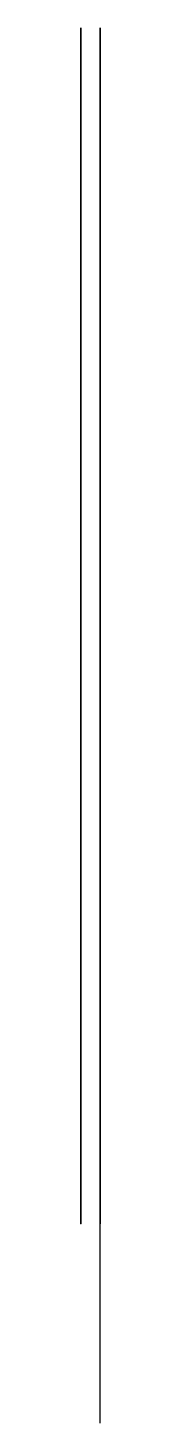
# Model space of a CAD drawing. Header units: centimetres. Extents: x 0 to 0.3, y -3.1 to 18.8.
import ezdxf

# ---------------------------------------------------------------- set-up
doc = ezdxf.new("R2010")
doc.units = ezdxf.units.CM
doc.header["$MEASUREMENT"] = 0
for name, color, linetype in [('Vertical Stabilizer v12_Sketch1', 7, 'Continuous'), ('Vertical Stabilizer v12_Sketch2', 7, 'Continuous'), ('Vertical Stabilizer v12_Sketch3', 7, 'Continuous'), ('Vertical Stabilizer v12_Sketch6', 7, 'Continuous')]:
    doc.layers.add(name, color=color, linetype=linetype)

msp = doc.modelspace()

# ---------------------------------------------------------------- linework, layer by layer
at = {"layer": 'Vertical Stabilizer v12_Sketch1'}
for p, q in [((0, 18.8, -11.4), (0, 0, -11.4)), ((0, 18.8, -2.6), (0, 0)), ((0, 18.8, -11.4), (0, 18.8, -2.6)), ((0, 0), (0, 0, -11.4))]:
    msp.add_line(p, q, dxfattribs=at)
msp.add_point((0, 0), dxfattribs=at)
at = {"layer": 'Vertical Stabilizer v12_Sketch2'}
for p, q in [((0.3, 18.8, -8.55), (0.3, 2.87, -8.55)), ((0.3, 0, -11.4), (0.3, 18.8, -11.4)), ((0.3, 18.8, -8.65), (0.3, 2.97, -8.65)), ((0.3, 18.8, -11.4), (0.3, 18.8, -2.6)), ((0.3, 18.8, -2.6), (0.3, 0)), ((0.3, 2.97, -8.65), (0.3, 2.97, -11.4)), ((0.3, 2.87, -8.55), (0.3, 2.87, -11.4)), ((0.3, 0), (0.3, 0, -11.4))]:
    msp.add_line(p, q, dxfattribs=at)
msp.add_point((0.3, 0), dxfattribs=at)
at = {"layer": 'Vertical Stabilizer v12_Sketch3'}
for p, q in [((0.3, 18.8, -2.6), (0.3, 0)), ((0.3, 2.87, -8.55), (0.3, 18.8, -8.55)), ((0.3, 18.8, -8.55), (0.3, 18.8, -2.6)), ((0.3, -3.139, -5.7), (0.3, 13, -5.7)), ((0.3, 0, -11.4), (0.3, 2.87, -11.4)), ((0.3, 2.87, -11.4), (0.3, 2.87, -8.55)), ((0.3, 0.3, -2.5), (0.3, 0, -2.5)), ((0.3, 0.3, -7), (0.3, 0.3, -11.4)), ((0.3, 0, -1), (0.3, 0.3, -1)), ((0.3, 0, -5.5), (0.3, 0.3, -5.5)), ((0.3, 0.3, -1), (0.3, 0.3, -2.5)), ((0.3, 0.3, -5.5), (0.3, 0.3, -7)), ((0.3, 0.3, -1), (0.3, 0.3, -0.041)), ((0.3, 0.3, -7), (0.3, 0, -7)), ((0.3, 0.3, -2.5), (0.3, 0.3, -5.5)), ((0.3, 0), (0.3, 0, -11.4))]:
    msp.add_line(p, q, dxfattribs=at)
msp.add_point((0.3, 0), dxfattribs=at)
at = {"layer": 'Vertical Stabilizer v12_Sketch6'}
for p, q in [((0, 0), (0, 18.8, -2.6)), ((0, 18.8, -8.55), (0, 2.87, -8.55)), ((0, 18.8, -2.6), (0, 18.8, -8.55)), ((0, 2.87, -11.4), (0, 0, -11.4)), ((0, 2.87, -8.55), (0, 2.87, -11.4)), ((0, 0), (0, 0.498, -11.4)), ((0, 0, -11.4), (0, 0))]:
    msp.add_line(p, q, dxfattribs=at)
msp.add_point((0, 0), dxfattribs=at)

doc.saveas('drawing.dxf')
